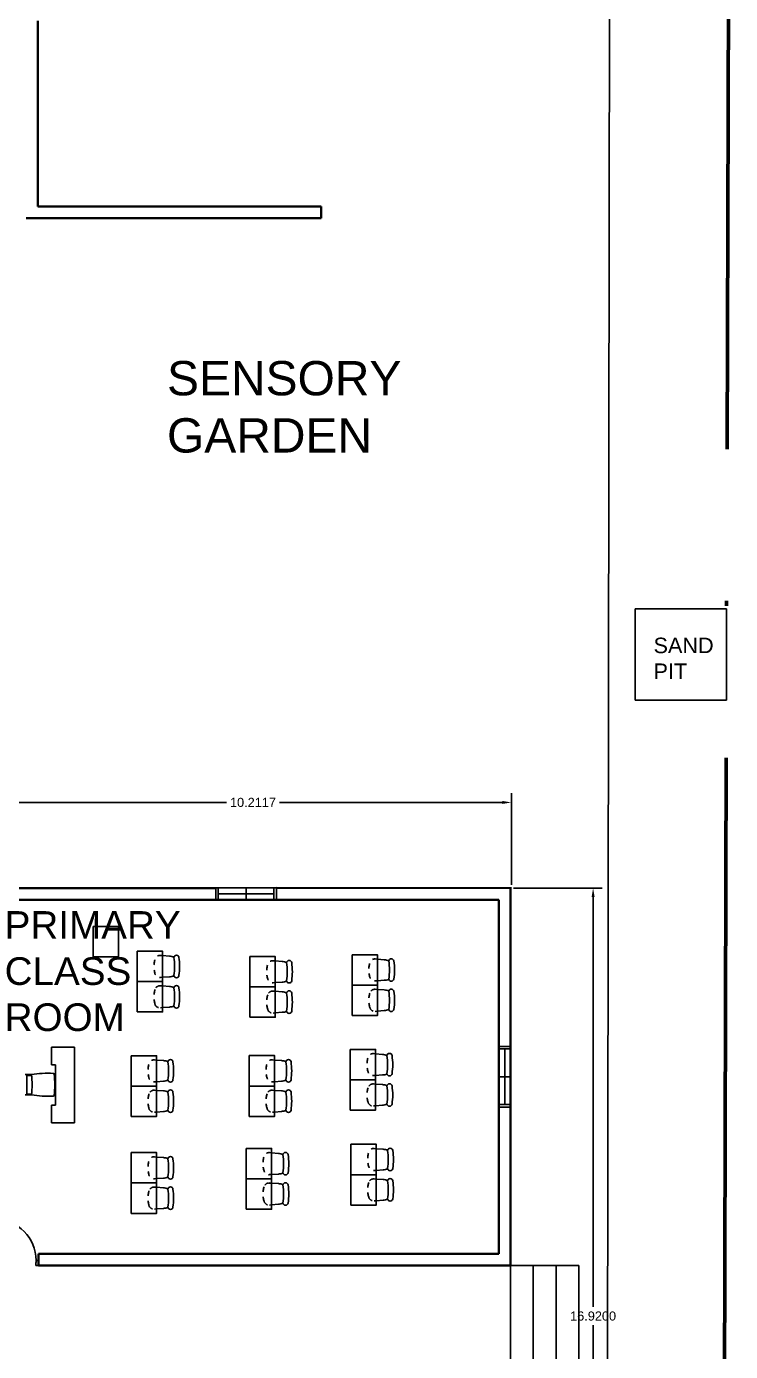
# Model space of a CAD drawing. Header units: metres. Extents: x -353 to 1688, y -477 to 135.
# Drawn here: x 505.81 to 519.72, y -353.58 to -327.39 of the extents above; entities that cross this region are included whole.
import ezdxf

# ---------------------------------------------------------------- set-up
doc = ezdxf.new("R2010")
doc.units = ezdxf.units.M
doc.header["$MEASUREMENT"] = 0
doc.linetypes.add('ACAD_ISO04W100', pattern=[30, 24, -3, 0, -3])
doc.linetypes.add('HIDDEN2', pattern=[0.1875, 0.125, -0.0625])
for name, color, linetype, lineweight in [('DIMENSION', 240, 'Continuous', 40), ('SITE BOUNDARY', 6, 'ACAD_ISO04W100', 60), ('WALL', 2, 'Continuous', 40)]:
    doc.layers.add(name, color=color, linetype=linetype, lineweight=lineweight)
doc.layers.add('door space', color=1, linetype='Continuous')
doc.layers.add('WINDOW', color=10, linetype='Continuous')
for name, color, linetype, plot in [('FURNITURE', 130, 'Continuous', False), ('STAIR', 231, 'Continuous', False), ('TEXT', 141, 'Continuous', False)]:
    doc.layers.add(name, color=color, linetype=linetype, plot=plot)
doc.styles.get("Standard").update_dxf_attribs({"font": 'arial.ttf'})
doc.dimstyles.new('Annotative', dxfattribs={"dimscale": 0, "dimtxt": 0.18, "dimasz": 0.18, "dimexe": 0.18, "dimexo": 0.0625, "dimgap": 0.09, "dimtad": 0, "dimtih": 1, "dimtoh": 1, "dimdec": 4, "dimzin": 0, "dimdsep": 46, "dimtxsty": 'Standard', "dimcen": 0.09, "dimadec": 0, "dimazin": 0, "dimtfac": 1, "dimtdec": 4, "dimtofl": 0, "dimtmove": 0, "dimatfit": 3, "dimfxl": 1, "dimtolj": 1, "dimtzin": 0, "dimarcsym": 0})

# ---------------------------------------------------------------- blocks, each defined once
blk = doc.blocks.new('*D167')
at = {"layer": 'Defpoints', "color": 0, "transparency": 16777216}
for p in [(515.387, -342.729), (505.175, -344.433), (515.387, -344.421)]:
    blk.add_point(p, dxfattribs=at)
at = {"layer": 'DIMENSION', "color": 0, "lineweight": -2, "transparency": 16777216}
for p, q in [((505.175, -344.37), (505.175, -342.549)), ((505.355, -342.729), (509.756, -342.729)), ((515.207, -342.729), (510.806, -342.729)), ((515.387, -344.358), (515.387, -342.549))]:
    blk.add_line(p, q, dxfattribs=at)
at = {"layer": 'DIMENSION', "color": 0, "transparency": 16777216}
for points in [[(505.355, -342.699), (505.355, -342.759), (505.175, -342.729)], [(515.207, -342.699), (515.207, -342.759), (515.387, -342.729)]]:
    blk.add_solid(points, dxfattribs=at)
at = {"layer": 'DIMENSION', "color": 0, "transparency": 16777216, "insert": (510.281, -342.729), "char_height": 0.18, "attachment_point": 5}
blk.add_mtext('\\A1;10.2117', dxfattribs=at)
blk = doc.blocks.new('*D168')
at = {"layer": 'Defpoints', "color": 0, "transparency": 16777216}
for p in [(515.37, -344.421), (515.37, -361.341), (517.002, -361.341)]:
    blk.add_point(p, dxfattribs=at)
at = {"layer": 'DIMENSION', "color": 0, "lineweight": -2, "transparency": 16777216}
for p, q in [((515.432, -344.421), (517.182, -344.421)), ((517.002, -344.601), (517.002, -352.699)), ((517.002, -361.161), (517.002, -353.063)), ((515.432, -361.341), (517.182, -361.341))]:
    blk.add_line(p, q, dxfattribs=at)
at = {"layer": 'DIMENSION', "color": 0, "transparency": 16777216}
for points in [[(516.972, -344.601), (517.032, -344.601), (517.002, -344.421)], [(516.972, -361.161), (517.032, -361.161), (517.002, -361.341)]]:
    blk.add_solid(points, dxfattribs=at)
at = {"layer": 'DIMENSION', "color": 0, "transparency": 16777216, "insert": (517.002, -352.881), "char_height": 0.18, "attachment_point": 5}
blk.add_mtext('\\A1;16.9200', dxfattribs=at)

msp = doc.modelspace()

# ---------------------------------------------------------------- linework, layer by layer
for p, q in [((517.25859, -377.51411), (517.34077, -314.39457)), ((516.71998, -351.88084), (516.71998, -353.88084))]:
    msp.add_line(p, q)
at = {"layer": 'Defpoints'}
for p, q in [((517.83663, -338.90575), (519.63663, -338.90575)), ((517.83663, -340.70575), (517.83663, -338.90575)), ((519.63663, -338.90575), (519.63663, -340.70575)), ((519.63663, -340.70575), (517.83663, -340.70575))]:
    msp.add_line(p, q, dxfattribs=at)
at = {"layer": 'door space'}
for p, q in [((505.9949, -351.82084), (505.9899, -351.82084)), ((505.9899, -351.88084), (505.9899, -351.82084)), ((505.9899, -351.88084), (506.0399, -351.88084)), ((506.0399, -351.78084), (505.9949, -351.78084)), ((505.9949, -351.82084), (505.9949, -351.78084)), ((506.0399, -351.88084), (506.0399, -351.78084))]:
    msp.add_line(p, q, dxfattribs=at)
msp.add_ellipse((505.1849, -351.78084), major_axis=(-0.57276, 0.57276), ratio=1, start_param=3.92699082, end_param=5.49778714, dxfattribs=at)
at = {"layer": 'FURNITURE'}
for p, q in [((508.49354, -345.75703), (508.62861, -345.76899)), ((510.72111, -345.86136), (510.85618, -345.87332)), ((512.73984, -345.82658), (512.87491, -345.83855)), ((508.49354, -346.18513), (508.62861, -346.17534)), ((508.49354, -346.35634), (508.62861, -346.36613)), ((510.72111, -346.28946), (510.85618, -346.27967)), ((510.72111, -346.46067), (510.85618, -346.47046)), ((512.73984, -346.25469), (512.87491, -346.2449)), ((512.73984, -346.4259), (512.87491, -346.43569)), ((508.49354, -346.78444), (508.62861, -346.77248)), ((510.72111, -346.88878), (510.85618, -346.87681)), ((512.73984, -346.854), (512.87491, -346.84204)), ((506.30216, -347.56439), (506.30216, -347.91439)), ((506.75216, -347.56439), (506.30216, -347.56439)), ((506.75216, -349.06439), (506.75216, -347.56439)), ((512.70392, -347.69734), (512.83899, -347.70931)), ((506.30216, -347.91439), (506.37716, -347.91439)), ((506.37716, -347.91439), (506.37716, -348.71439)), ((508.37527, -347.82053), (508.51034, -347.83249)), ((510.70801, -347.81992), (510.84308, -347.83188)), ((505.90216, -348.10939), (505.77716, -348.10939)), ((505.9042, -348.12539), (505.81216, -348.12539)), ((505.81216, -348.12539), (505.81216, -348.30939)), ((508.37527, -348.24863), (508.51034, -348.23884)), ((510.70801, -348.24802), (510.84308, -348.23823)), ((512.70392, -348.12545), (512.83899, -348.11566)), ((505.90216, -348.50939), (505.77716, -348.50939)), ((505.81216, -348.49339), (505.81216, -348.30939)), ((505.9042, -348.49339), (505.81216, -348.49339)), ((508.37527, -348.41984), (508.51034, -348.42963)), ((510.70801, -348.41923), (510.84308, -348.42902)), ((512.70392, -348.29666), (512.83899, -348.30645)), ((506.30216, -348.71439), (506.37716, -348.71439)), ((506.30216, -348.71439), (506.30216, -349.06439)), ((512.70392, -348.72476), (512.83899, -348.7128)), ((506.30216, -349.06439), (506.75216, -349.06439)), ((508.37527, -348.84794), (508.51034, -348.83598)), ((510.70801, -348.84733), (510.84308, -348.83537)), ((512.71761, -349.57247), (512.85269, -349.58443)), ((508.37527, -349.73671), (508.51034, -349.74868)), ((510.64918, -349.65459), (510.78425, -349.66655)), ((510.64918, -350.08269), (510.78425, -350.0729)), ((512.71761, -350.00057), (512.85269, -349.99078)), ((508.37527, -350.16482), (508.51034, -350.15503)), ((508.37527, -350.33603), (508.51034, -350.34582)), ((510.64918, -350.2539), (510.78425, -350.26369)), ((512.71761, -350.17178), (512.85269, -350.18157)), ((512.71761, -350.59988), (512.85269, -350.58792)), ((508.37527, -350.76413), (508.51034, -350.75217)), ((510.64918, -350.68201), (510.78425, -350.67004))]:
    msp.add_line(p, q, dxfattribs=at)
for points in [[(507.12593, -345.18026), (507.12593, -345.78026), (507.62593, -345.78026), (507.62593, -345.18026)], [(507.99354, -345.67074), (507.99354, -346.27074), (508.49354, -346.27074), (508.49354, -345.67074)], [(510.22111, -345.77507), (510.22111, -346.37507), (510.72111, -346.37507), (510.72111, -345.77507)], [(512.23984, -345.74029), (512.23984, -346.34029), (512.73984, -346.34029), (512.73984, -345.74029)], [(507.99354, -346.87074), (507.99354, -346.27074), (508.49354, -346.27074), (508.49354, -346.87074)], [(510.22111, -346.97507), (510.22111, -346.37507), (510.72111, -346.37507), (510.72111, -346.97507)], [(512.23984, -346.94029), (512.23984, -346.34029), (512.73984, -346.34029), (512.73984, -346.94029)], [(507.87527, -347.73423), (507.87527, -348.33423), (508.37527, -348.33423), (508.37527, -347.73423)], [(510.20801, -347.73362), (510.20801, -348.33362), (510.70801, -348.33362), (510.70801, -347.73362)], [(512.20392, -347.61105), (512.20392, -348.21105), (512.70392, -348.21105), (512.70392, -347.61105)], [(512.20392, -348.81105), (512.20392, -348.21105), (512.70392, -348.21105), (512.70392, -348.81105)], [(507.87527, -348.93423), (507.87527, -348.33423), (508.37527, -348.33423), (508.37527, -348.93423)], [(510.20801, -348.93362), (510.20801, -348.33362), (510.70801, -348.33362), (510.70801, -348.93362)], [(510.14918, -349.5683), (510.14918, -350.1683), (510.64918, -350.1683), (510.64918, -349.5683)], [(512.21761, -349.48618), (512.21761, -350.08618), (512.71761, -350.08618), (512.71761, -349.48618)], [(507.87527, -349.65042), (507.87527, -350.25042), (508.37527, -350.25042), (508.37527, -349.65042)], [(512.21761, -350.68618), (512.21761, -350.08618), (512.71761, -350.08618), (512.71761, -350.68618)], [(507.87527, -350.85042), (507.87527, -350.25042), (508.37527, -350.25042), (508.37527, -350.85042)], [(510.14918, -350.7683), (510.14918, -350.1683), (510.64918, -350.1683), (510.64918, -350.7683)]]:
    msp.add_lwpolyline(points, close=True, dxfattribs=at)
at = {"layer": 'FURNITURE', "linetype": 'HIDDEN2', "ltscale": 0.03, "flags": 128}
for points in [[(508.49354, -345.75703), (508.45075, -345.75324, 0.35850154), (508.34428, -345.82626, 0.14150797), (508.34428, -346.11521, 0.35850154), (508.45075, -346.18823), (508.49354, -346.18513)], [(510.72111, -345.86136), (510.67832, -345.85757, 0.35850154), (510.57185, -345.9306, 0.14150797), (510.57185, -346.21954, 0.35850154), (510.67832, -346.29257), (510.72111, -346.28946)], [(512.73984, -345.82658), (512.69705, -345.82279, 0.35850154), (512.59059, -345.89582, 0.14150797), (512.59059, -346.18476, 0.35850154), (512.69705, -346.25779), (512.73984, -346.25469)], [(512.70392, -347.69734), (512.66113, -347.69355, 0.35850154), (512.55466, -347.76658, 0.14150797), (512.55466, -348.05552, 0.35850154), (512.66113, -348.12855), (512.70392, -348.12545)], [(508.37527, -347.82053), (508.33248, -347.81674, 0.35850154), (508.22601, -347.88976, 0.14150797), (508.22601, -348.17871, 0.35850154), (508.33248, -348.25173), (508.37527, -348.24863)], [(510.70801, -347.81992), (510.66522, -347.81613, 0.35850154), (510.55875, -347.88915, 0.14150797), (510.55875, -348.1781, 0.35850154), (510.66522, -348.25112), (510.70801, -348.24802)], [(512.71761, -349.57247), (512.67482, -349.56868, 0.35850154), (512.56836, -349.6417, 0.14150797), (512.56836, -349.93065, 0.35850154), (512.67482, -350.00367), (512.71761, -350.00057)], [(508.37527, -349.73671), (508.33248, -349.73292, 0.35850154), (508.22601, -349.80595, 0.14150797), (508.22601, -350.09489, 0.35850154), (508.33248, -350.16792), (508.37527, -350.16482)], [(510.64918, -349.65459), (510.60639, -349.6508, 0.35850154), (510.49992, -349.72383, 0.14150797), (510.49992, -350.01277, 0.35850154), (510.60639, -350.0858), (510.64918, -350.08269)]]:
    msp.add_lwpolyline(points, format="xyb", dxfattribs=at)
at = {"layer": 'FURNITURE', "linetype": 'HIDDEN2', "ltscale": 0.03}
for points in [[(508.49354, -346.78444), (508.45075, -346.78823, -0.35850154), (508.34428, -346.71521, -0.14150797), (508.34428, -346.42626, -0.35850154), (508.45075, -346.35324), (508.49354, -346.35634)], [(510.72111, -346.88878), (510.67832, -346.89257, -0.35850154), (510.57185, -346.81954, -0.14150797), (510.57185, -346.5306, -0.35850154), (510.67832, -346.45757), (510.72111, -346.46067)], [(512.73984, -346.854), (512.69705, -346.85779, -0.35850154), (512.59059, -346.78476, -0.14150797), (512.59059, -346.49582, -0.35850154), (512.69705, -346.42279), (512.73984, -346.4259)], [(512.70392, -348.72476), (512.66113, -348.72855, -0.35850154), (512.55466, -348.65552, -0.14150797), (512.55466, -348.36658, -0.35850154), (512.66113, -348.29355), (512.70392, -348.29666)], [(508.37527, -348.84794), (508.33248, -348.85173, -0.35850154), (508.22601, -348.77871, -0.14150797), (508.22601, -348.48976, -0.35850154), (508.33248, -348.41674), (508.37527, -348.41984)], [(510.70801, -348.84733), (510.66522, -348.85112, -0.35850154), (510.55875, -348.7781, -0.14150797), (510.55875, -348.48915, -0.35850154), (510.66522, -348.41613), (510.70801, -348.41923)], [(508.37527, -350.76413), (508.33248, -350.76792, -0.35850154), (508.22601, -350.69489, -0.14150797), (508.22601, -350.40595, -0.35850154), (508.33248, -350.33292), (508.37527, -350.33603)], [(510.64918, -350.68201), (510.60639, -350.6858, -0.35850154), (510.49992, -350.61277, -0.14150797), (510.49992, -350.32383, -0.35850154), (510.60639, -350.2508), (510.64918, -350.2539)], [(512.71761, -350.59988), (512.67482, -350.60367, -0.35850154), (512.56836, -350.53065, -0.14150797), (512.56836, -350.2417, -0.35850154), (512.67482, -350.16868), (512.71761, -350.17178)]]:
    msp.add_lwpolyline(points, format="xyb", dxfattribs=at)
at = {"layer": 'FURNITURE'}
for centre, radius, start, end in [((508.62861, -345.97217), 0.20318, 63.787788, 90), ((508.76834, -345.79893), 0.0508, 8.455473, 171.544527), ((507.61264, -345.97074), 1.2192, 351.544527, 8.455473), ((510.85618, -346.0765), 0.20318, 63.787788, 90), ((510.99591, -345.90327), 0.0508, 8.455473, 171.544527), ((509.84021, -346.07507), 1.2192, 351.544527, 8.455473), ((512.87491, -346.04172), 0.20318, 63.787788, 90), ((513.01464, -345.86849), 0.0508, 8.455473, 171.544527), ((511.85894, -346.04029), 1.2192, 351.544527, 8.455473), ((508.62861, -345.97217), 0.20318, 270, 296.38199), ((508.76834, -346.14254), 0.0508, 188.455473, 351.544527), ((508.62861, -346.56931), 0.20318, 63.61801, 90), ((508.76834, -346.39893), 0.0508, 8.455473, 171.544527), ((507.61264, -346.57074), 1.2192, 351.544527, 8.455473), ((510.85618, -346.0765), 0.20318, 270, 296.38199), ((510.99591, -346.24687), 0.0508, 188.455473, 351.544527), ((510.99591, -346.50327), 0.0508, 8.455473, 171.544527), ((512.87491, -346.04172), 0.20318, 270, 296.38199), ((512.87491, -346.63886), 0.20318, 63.61801, 90), ((513.01464, -346.21209), 0.0508, 188.455473, 351.544527), ((513.01464, -346.46849), 0.0508, 8.455473, 171.544527), ((511.85894, -346.64029), 1.2192, 351.544527, 8.455473), ((510.85618, -346.67364), 0.20318, 63.61801, 90), ((509.84021, -346.67507), 1.2192, 351.544527, 8.455473), ((508.62861, -346.56931), 0.20318, 270, 296.212212), ((508.76834, -346.74254), 0.0508, 188.455473, 351.544527), ((510.85618, -346.67364), 0.20318, 270, 296.212212), ((510.99591, -346.84687), 0.0508, 188.455473, 351.544527), ((512.87491, -346.63886), 0.20318, 270, 296.212212), ((513.01464, -346.81209), 0.0508, 188.455473, 351.544527), ((512.83899, -347.91248), 0.20318, 63.787788, 90), ((512.97872, -347.73925), 0.0508, 8.455473, 171.544527), ((511.82302, -347.91105), 1.2192, 351.544527, 8.455473), ((508.51034, -348.03566), 0.20318, 63.787788, 90), ((508.65007, -347.86243), 0.0508, 8.455473, 171.544527), ((507.49437, -348.03423), 1.2192, 351.544527, 8.455473), ((510.84308, -348.03505), 0.20318, 63.787788, 90), ((510.98281, -347.86182), 0.0508, 8.455473, 171.544527), ((509.82711, -348.03362), 1.2192, 351.544527, 8.455473), ((508.51034, -348.03566), 0.20318, 270, 296.38199), ((508.65007, -348.20604), 0.0508, 188.455473, 351.544527), ((510.84308, -348.03505), 0.20318, 270, 296.38199), ((510.98281, -348.20543), 0.0508, 188.455473, 351.544527), ((512.83899, -347.91248), 0.20318, 270, 296.38199), ((512.97872, -348.08285), 0.0508, 188.455473, 351.544527), ((512.97872, -348.33925), 0.0508, 8.455473, 171.544527), ((508.51034, -348.6328), 0.20318, 63.61801, 90), ((508.65007, -348.46243), 0.0508, 8.455473, 171.544527), ((507.49437, -348.63423), 1.2192, 351.544527, 8.455473), ((510.84308, -348.63219), 0.20318, 63.61801, 90), ((510.98281, -348.46182), 0.0508, 8.455473, 171.544527), ((509.82711, -348.63362), 1.2192, 351.544527, 8.455473), ((512.83899, -348.50962), 0.20318, 63.61801, 90), ((511.82302, -348.51105), 1.2192, 351.544527, 8.455473), ((508.51034, -348.6328), 0.20318, 270, 296.212212), ((508.65007, -348.80604), 0.0508, 188.455473, 351.544527), ((510.84308, -348.63219), 0.20318, 270, 296.212212), ((510.98281, -348.80543), 0.0508, 188.455473, 351.544527), ((512.83899, -348.50962), 0.20318, 270, 296.212212), ((512.97872, -348.68285), 0.0508, 188.455473, 351.544527), ((512.85269, -349.78761), 0.20318, 63.787788, 90), ((512.99241, -349.61437), 0.0508, 8.455473, 171.544527), ((508.51034, -349.95185), 0.20318, 63.787788, 90), ((508.65007, -349.77862), 0.0508, 8.455473, 171.544527), ((507.49437, -349.95042), 1.2192, 351.544527, 8.455473), ((510.78425, -349.86973), 0.20318, 63.787788, 90), ((510.92398, -349.6965), 0.0508, 8.455473, 171.544527), ((509.76828, -349.8683), 1.2192, 351.544527, 8.455473), ((511.83671, -349.78618), 1.2192, 351.544527, 8.455473), ((510.78425, -349.86973), 0.20318, 270, 296.38199), ((510.92398, -350.0401), 0.0508, 188.455473, 351.544527), ((512.85269, -349.78761), 0.20318, 270, 296.38199), ((512.99241, -349.95798), 0.0508, 188.455473, 351.544527), ((508.51034, -349.95185), 0.20318, 270, 296.38199), ((508.51034, -350.54899), 0.20318, 63.61801, 90), ((508.65007, -350.12222), 0.0508, 188.455473, 351.544527), ((508.65007, -350.37862), 0.0508, 8.455473, 171.544527), ((507.49437, -350.55042), 1.2192, 351.544527, 8.455473), ((510.78425, -350.46687), 0.20318, 63.61801, 90), ((510.92398, -350.2965), 0.0508, 8.455473, 171.544527), ((509.76828, -350.4683), 1.2192, 351.544527, 8.455473), ((512.85269, -350.38475), 0.20318, 63.61801, 90), ((512.99241, -350.21437), 0.0508, 8.455473, 171.544527), ((511.83671, -350.38618), 1.2192, 351.544527, 8.455473), ((510.78425, -350.46687), 0.20318, 270, 296.212212), ((510.92398, -350.6401), 0.0508, 188.455473, 351.544527), ((512.85269, -350.38475), 0.20318, 270, 296.212212), ((512.99241, -350.55798), 0.0508, 188.455473, 351.544527), ((508.51034, -350.54899), 0.20318, 270, 296.212212), ((508.65007, -350.72222), 0.0508, 188.455473, 351.544527)]:
    msp.add_arc(centre, radius, start, end, dxfattribs=at)
at = {"layer": 'FURNITURE', "color": 7}
for centre in [(507.51214, -345.97074), (509.73971, -346.07507), (511.75845, -346.04029), (507.51214, -346.57074), (511.75845, -346.64029), (509.73971, -346.67507), (511.72252, -347.91105), (507.39387, -348.03423), (509.72661, -348.03362), (507.39387, -348.63423), (509.72661, -348.63362), (511.72252, -348.51105), (507.39387, -349.95042), (509.66778, -349.8683), (511.73622, -349.78618), (507.39387, -350.55042), (509.66778, -350.4683), (511.73622, -350.38618)]:
    msp.add_arc(centre, 1.2192, 351.544527, 8.455473, dxfattribs=at)
at = {"layer": 'FURNITURE'}
for centre, major_axis, start_param, end_param in [((506.24016, -350.13089), (-1.44926, 1.44926), 5.45152419, 5.6634572), ((504.30202, -348.32189), (-1.14141, 1.14141), 3.93473471, 4.05901893), ((506.33402, -348.1035), (-0.01414, 0.01414), 4.02540934, 5.45152419), ((504.24878, -348.30939), (-1.4958, 1.4958), 3.92699082, 4.02540934), ((504.30202, -348.29689), (-1.14141, -1.14141), 2.22416638, 2.3484506), ((506.24016, -346.48789), (-1.44926, -1.44926), 0.61972811, 0.83166112), ((506.33402, -348.51528), (-0.01414, -0.01414), 0.83166112, 2.25777597), ((504.24878, -348.30939), (-1.4958, -1.4958), 2.25777597, 2.35619449)]:
    msp.add_ellipse(centre, major_axis=major_axis, ratio=1, start_param=start_param, end_param=end_param, dxfattribs=at)
at = {"layer": 'SITE BOUNDARY'}
msp.add_line((519.71718, -311.74589), (519.53373, -376.83949), dxfattribs=at)
at = {"layer": 'STAIR'}
for p, q in [((515.36998, -351.88084), (516.71998, -351.88084)), ((515.36998, -351.88084), (515.37026, -353.88084)), ((515.81998, -351.88084), (515.81998, -353.88084)), ((516.26998, -351.88084), (516.26998, -353.88084)), ((516.71998, -351.88084), (516.71998, -353.88084))]:
    msp.add_line(p, q, dxfattribs=at)
at = {"layer": 'WALL'}
for p, q in [((506.02921, -327.27818), (506.02921, -329.30818)), ((506.02921, -329.30818), (506.02921, -330.95112)), ((506.02921, -330.95112), (511.62921, -330.95112)), ((511.62921, -330.95112), (511.62921, -331.18112)), ((505.79921, -331.18112), (511.62921, -331.18112)), ((505.13998, -344.42084), (509.54579, -344.42084)), ((515.38659, -344.42084), (510.74579, -344.41992)), ((515.36998, -344.42084), (515.36998, -351.88084)), ((503.40998, -344.65084), (515.13998, -344.65084)), ((515.13998, -344.65084), (515.13998, -351.65084)), ((506.0399, -351.65093), (515.13998, -351.65084)), ((506.0399, -351.88093), (506.0399, -351.65093)), ((515.36998, -351.88084), (506.0399, -351.88084))]:
    msp.add_line(p, q, dxfattribs=at)
at = {"layer": 'WINDOW'}
for p, q in [((509.54579, -344.65084), (509.54579, -344.41992)), ((509.54579, -344.41992), (510.74579, -344.41992)), ((509.59579, -344.64992), (509.59579, -344.41992)), ((510.69579, -344.53492), (509.59579, -344.53492)), ((510.74579, -344.41992), (510.14579, -344.41992)), ((510.14579, -344.41992), (510.14579, -344.64992)), ((510.69579, -344.41992), (510.69579, -344.64992)), ((510.74579, -344.41992), (510.74579, -344.64992)), ((510.74579, -344.64992), (509.54579, -344.64992)), ((515.13998, -348.75084), (515.13998, -347.55084)), ((515.13998, -347.55084), (515.36998, -347.55084)), ((515.13998, -347.60084), (515.36998, -347.60084)), ((515.25498, -348.70084), (515.25498, -347.60084)), ((515.36998, -347.55084), (515.36998, -348.75084)), ((515.36998, -348.15084), (515.13998, -348.15084)), ((515.36998, -348.75084), (515.36998, -348.15084)), ((515.36998, -348.70084), (515.13998, -348.70084)), ((515.36998, -348.75084), (515.13998, -348.75084))]:
    msp.add_line(p, q, dxfattribs=at)

# ---------------------------------------------------------------- texts
at = {"layer": 'FURNITURE', "insert": (505.37379, -344.87794), "char_height": 0.5465697, "attachment_point": 1}
msp.add_mtext_dynamic_manual_height_columns('PRIMARY CLASS ROOM', width=0.0194982, gutter_width=2.73285, heights=[0], dxfattribs=at)
at = {"layer": 'TEXT', "attachment_point": 1}
for s, width, gutter_width, insert, char_height in [('SENSORY GARDEN', 0.469782, 3.39108, (508.58194, -334.00495), 0.6782154), ('SAND PIT', 0.0374593, 1.5309, (518.19628, -339.47247), 0.30618)]:
    msp.add_mtext_dynamic_manual_height_columns(s, width=width, gutter_width=gutter_width, heights=[0], dxfattribs=dict(at, insert=insert, char_height=char_height))

# ---------------------------------------------------------------- dimensions: what is measured, and where the dimension line sits
at = {"layer": 'DIMENSION'}
dim = msp.add_linear_dim(base=(515.38659, -342.72906), p1=(505.1749, -344.43299), p2=(515.38659, -344.42084), dimstyle='Annotative', dxfattribs=at)
dim.commit()
dim.dimension.update_dxf_attribs({"geometry": '*D167', "text_midpoint": (510.28075, -342.72906)})
dim = msp.add_linear_dim(base=(517.00226, -361.34084), p1=(515.36998, -344.42084), p2=(515.36998, -361.34084), angle=90, dimstyle='Annotative', dxfattribs=at)
dim.commit()
dim.dimension.update_dxf_attribs({"geometry": '*D168', "text_midpoint": (517.00226, -352.88084)})

doc.saveas('drawing.dxf')
